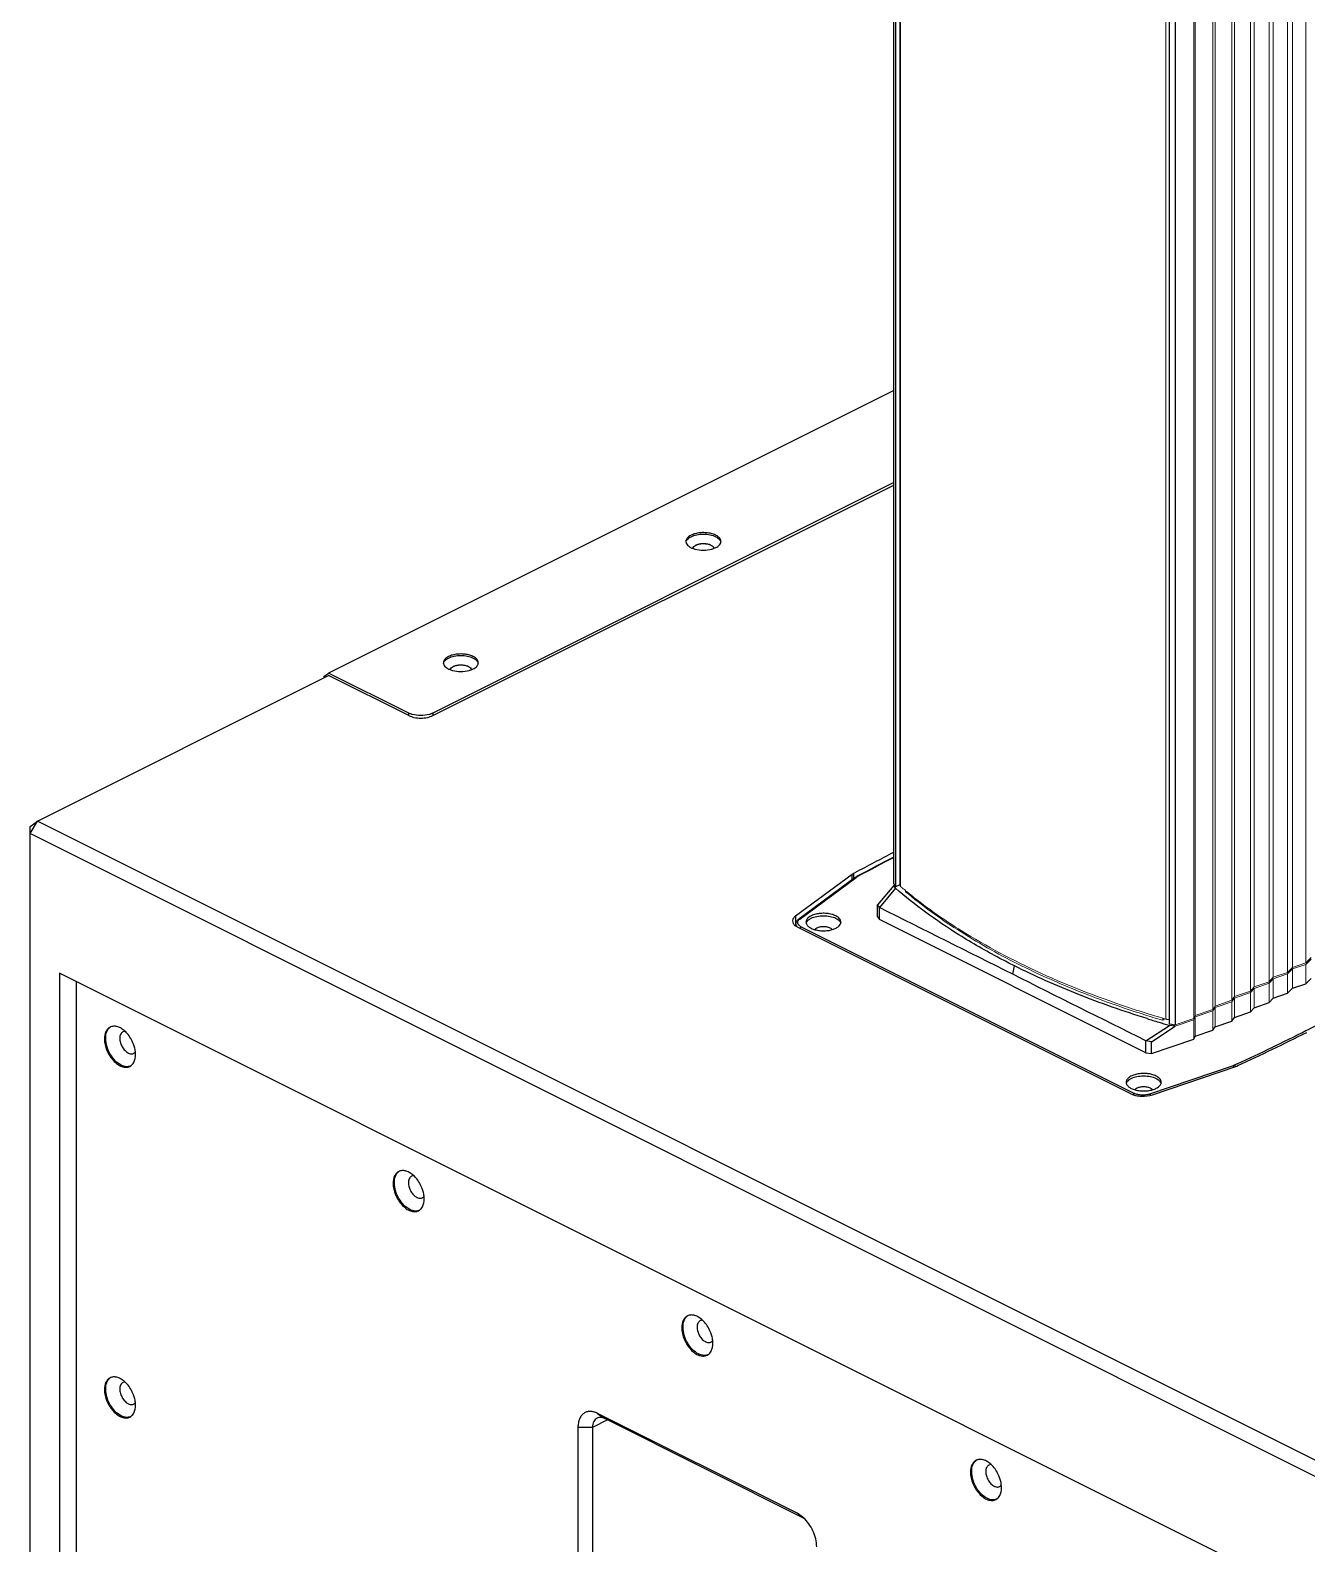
# Model space of a CAD drawing. Header units: millimetres. Extents: x 208114 to 212367, y 170574 to 176275.
# Drawn here: x 211134.8 to 211521.8, y 173654.5 to 174113.2 of the extents above; entities that cross this region are included whole.
import ezdxf

# ---------------------------------------------------------------- set-up
doc = ezdxf.new("R2010")
doc.units = ezdxf.units.MM
doc.header["$LTSCALE"] = 10
doc.layers.add('标注', color=251, linetype='Continuous', lineweight=9)

msp = doc.modelspace()

# ---------------------------------------------------------------- linework, layer by layer
for p, q in [((211396.58, 173854.48), (211396.58, 174493.7)), ((211397.14, 174493.42), (211397.14, 173853.63)), ((211480.22, 173812.09), (211480.22, 174455.22)), ((211481.91, 174454.94), (211481.91, 173811.81)), ((211396.58, 174004.08), (211225.24, 173918.41)), ((211396.58, 173976.13), (211256.86, 173906.27)), ((211256.86, 173905.54), (211396.58, 173975.4)), ((211136.99, 173873.54), (211225.24, 173917.67)), ((211223.77, 173917.34), (211225.24, 173918.41)), ((211223.77, 173917.34), (211223.77, 173916.94)), ((211249.51, 173906.27), (211225.24, 173918.41)), ((211249.51, 173905.54), (211225.24, 173917.67)), ((211249.51, 173905.54), (211249.51, 173906.27)), ((211256.86, 173906.27), (211256.86, 173905.54)), ((211134.78, 173869.74), (211136.99, 173873.54)), ((211134.78, 173871.95), (211136.99, 173873.54)), ((211134.78, 173453.59), (211134.78, 173871.95)), ((211530.45, 173671.9), (211134.78, 173869.74)), ((211532.66, 173675.71), (211136.99, 173873.54)), ((211383.93, 173857.37), (211366.78, 173844.74)), ((211384.92, 173856.45), (211367.76, 173843.82)), ((211368.07, 173843.85), (211385.22, 173856.49)), ((211383.93, 173855.73), (211383.93, 173857.37)), ((211384.73, 173857.85), (211384.44, 173857.69)), ((211384.44, 173856.1), (211384.44, 173857.69)), ((211385.52, 173856.81), (211385.33, 173856.71)), ((211396.58, 173854.03), (211391.7, 173848.17)), ((211397.14, 173853.18), (211392.26, 173847.33)), ((211396.58, 173854.48), (211397.14, 173853.63)), ((211396.58, 173854.03), (211396.78, 173854.17)), ((211397.14, 173853.18), (211396.58, 173854.03)), ((211398.38, 173854.25), (211397.14, 173853.63)), ((211392.26, 173847.33), (211391.7, 173848.17)), ((211391.7, 173844.57), (211391.7, 173848.17)), ((211392.26, 173843.72), (211392.26, 173847.33)), ((211366.78, 173844.74), (211366.78, 173841.83)), ((211366.92, 173842.38), (211366.92, 173841.73)), ((211391.7, 173844.57), (211392.26, 173843.72)), ((211473.02, 173803.34), (211392.26, 173843.72)), ((211468.45, 173790.92), (211367.41, 173841.44)), ((211368.51, 173841.54), (211469.56, 173791.02)), ((211432.64, 173827.14), (211433.18, 173829.66)), ((211521.63, 173638.48), (211143.6, 173827.49)), ((211143.6, 173827.49), (211143.6, 173473.5)), ((211148.75, 173476.24), (211148.75, 173824.92)), ((211517.43, 173822.88), (211521.5, 173824.25)), ((211521.5, 173824.25), (211523.14, 173825.88)), ((211510.41, 173818.53), (211511.66, 173819.91)), ((211511.66, 173819.91), (211515.98, 173821.38)), ((211515.98, 173821.38), (211517.43, 173822.88)), ((211499.1, 173812.93), (211499.93, 173814.06)), ((211499.93, 173814.06), (211504.78, 173815.72)), ((211504.78, 173815.72), (211505.82, 173816.97)), ((211505.82, 173816.97), (211510.41, 173818.53)), ((211473.02, 173806.95), (211480.22, 173811.64)), ((211474.72, 173806.66), (211481.91, 173811.36)), ((211480.22, 173811.64), (211480.1, 173811.68)), ((211480.22, 173812.09), (211481.91, 173811.81)), ((211481.91, 173811.36), (211480.22, 173811.64)), ((211487.98, 173808.33), (211493.37, 173810.16)), ((211493.37, 173810.16), (211493.98, 173811.18)), ((211493.98, 173811.18), (211499.1, 173812.93)), ((211474.72, 173806.66), (211473.02, 173806.95)), ((211473.02, 173803.34), (211473.02, 173806.95)), ((211474.72, 173803.06), (211487.59, 173807.43)), ((211474.72, 173803.06), (211474.72, 173806.66)), ((211487.59, 173807.43), (211487.98, 173808.33)), ((211473.02, 173803.34), (211474.72, 173803.06)), ((211499.45, 173799.38), (211474.17, 173790.8)), ((211475.05, 173790.6), (211500.32, 173799.18)), ((211500.72, 173799.94), (211499.89, 173799.55)), ((211309.76, 173692.04), (211305.26, 173689.78)), ((211367.33, 173663.75), (211306.73, 173694.05)), ((211306.73, 173694.05), (211308.94, 173692.45)), ((211369.43, 173662.2), (211308.94, 173692.45)), ((211305.26, 173689.78), (211300.84, 173689.78)), ((211300.84, 173689.78), (211300.84, 173462.8)), ((211305.26, 173689.78), (211305.26, 173462.8)), ((211369.35, 173662.29), (211367.33, 173663.75))]:
    msp.add_line(p, q)
for centre, radius, start, end in [((211338.87, 173949.84), 7.71, 84.1702, 95.497), ((211342.83, 173958.31), 1.34, 351.8231, 359.9506), ((211265.32, 173913.07), 7.71, 84.1702, 95.497), ((211269.28, 173921.53), 1.34, 351.8231, 359.9506), ((211251.94, 173911.14), 5.44, 243.4688, 246.5173), ((211765.23, 173146.22), 806.96, 117.18304, 118.13308), ((211765.03, 173147.31), 804.63, 117.25257, 118.1422), ((211762.58, 173152.42), 798.85, 117.26897, 118.16028), ((211386.73, 173853.99), 3.06, 124.8889, 126.3732), ((211387.13, 173853.35), 3.82, 118.1572, 119.4178), ((211387.13, 173853.8), 3.3, 118.1566, 119.4118), ((211367.98, 173842.38), 1.06, 180.0846, 190.768), ((211154.93, 174541.33), 818.05, 296.62598, 297.58143), ((211160.13, 173808.87), 2.5, 110.5992, 116.5946), ((211568.44, 174118.69), 319.47, 252.6896, 253.3496), ((211570.01, 174123.94), 324.95, 253.3503, 253.9366), ((211137.18, 174576.72), 857.64, 295.08, 296.62645), ((211132.9, 174587.68), 869.94, 295.02877, 296.55347), ((211165.5, 173804.37), 1.38, 296.5603, 305.9356), ((211247.65, 173765.11), 2.5, 110.6573, 116.5921), ((211253.02, 173760.61), 1.38, 296.5603, 305.9356), ((211335.17, 173721.35), 2.5, 110.6573, 116.5921), ((211340.54, 173716.85), 1.38, 296.5603, 305.9356), ((211160.13, 173702.58), 2.5, 110.5992, 116.5946), ((211165.5, 173698.09), 1.38, 296.5603, 305.9356), ((211422.69, 173677.59), 2.5, 110.6573, 116.5921), ((211428.06, 173673.1), 1.38, 296.5603, 305.9356), ((211362.84, 173655.47), 9.44, 48.0036, 53.0934)]:
    msp.add_arc(centre, radius, start, end)
for points, knots in [([(211344.17, 173958.31), (211344.17, 173958.57), (211343.97, 173959.17), (211343.25, 173959.87), (211342.19, 173960.42), (211340.86, 173960.8), (211339.38, 173960.98), (211337.85, 173960.95), (211336.41, 173960.7), (211335.51, 173960.38), (211335.12, 173960.18)], [0, 0, 0, 0, 0.078276, 0.172681, 0.289055, 0.42492, 0.573256, 0.72486, 0.870003, 1, 1, 1, 1]), ([(211335.12, 173960.18), (211334.89, 173960.07), (211334.47, 173959.82), (211333.97, 173959.36), (211333.64, 173958.85), (211333.56, 173958.48), (211333.56, 173958.31)], [0, 0, 0, 0, 0.302404, 0.56555, 0.793441, 1, 1, 1, 1]), ([(211333.56, 173958.31), (211333.56, 173958.26), (211333.57, 173958.07), (211333.63, 173957.88), (211333.68, 173957.75)], [0, 0, 0, 0, 0.245624, 1, 1, 1, 1]), ([(211333.58, 173958.07), (211333.59, 173958.11), (211333.62, 173958.27), (211333.68, 173958.43), (211333.74, 173958.54)], [0, 0, 0, 0, 0.243272, 1, 1, 1, 1]), ([(211333.68, 173957.75), (211333.86, 173957.33), (211334.45, 173956.77), (211335.4, 173956.27), (211335.99, 173956.07), (211336.3, 173955.98)], [0, 0, 0, 0, 0.427091, 0.696751, 1, 1, 1, 1]), ([(211333.74, 173958.54), (211333.81, 173958.66), (211334.16, 173959.16), (211334.69, 173959.52), (211335.12, 173959.73)], [0, 0, 0, 0, 0.216548, 1, 1, 1, 1]), ([(211335.12, 173959.73), (211335.66, 173960), (211336.9, 173960.39), (211338.87, 173960.57), (211340.83, 173960.39), (211342.08, 173960), (211342.62, 173959.73)], [0, 0, 0, 0, 0.235389, 0.5, 0.764611, 1, 1, 1, 1]), ([(211335.66, 173956.19), (211335.69, 173956.39), (211335.95, 173956.82), (211336.35, 173957.08), (211336.59, 173957.19)], [0, 0, 0, 0, 0.437218, 1, 1, 1, 1]), ([(211336.59, 173957.19), (211336.92, 173957.36), (211337.67, 173957.59), (211338.87, 173957.7), (211340.06, 173957.59), (211340.82, 173957.36), (211341.15, 173957.19)], [0, 0, 0, 0, 0.235404, 0.5, 0.764596, 1, 1, 1, 1]), ([(211338.13, 173957.52), (211337.99, 173957.51), (211337.47, 173957.44), (211336.95, 173957.32), (211336.59, 173957.18)], [0, 0, 0, 0, 0.261584, 1, 1, 1, 1]), ([(211341.05, 173957.22), (211340.94, 173957.26), (211340.48, 173957.39), (211340.01, 173957.48), (211339.65, 173957.51)], [0, 0, 0, 0, 0.23831, 1, 1, 1, 1]), ([(211341.15, 173957.19), (211341.38, 173957.08), (211341.78, 173956.82), (211342.05, 173956.4), (211342.08, 173956.19)], [0, 0, 0, 0, 0.562694, 1, 1, 1, 1]), ([(211341.4, 173955.98), (211341.51, 173956.01), (211341.93, 173956.13), (211342.33, 173956.29), (211342.62, 173956.43)], [0, 0, 0, 0, 0.263295, 1, 1, 1, 1]), ([(211342.62, 173959.73), (211342.81, 173959.63), (211343.44, 173959.28), (211344, 173958.69), (211344.13, 173958.2)], [0, 0, 0, 0, 0.298619, 1, 1, 1, 1]), ([(211342.62, 173956.43), (211342.83, 173956.54), (211343.21, 173956.76), (211343.69, 173957.17), (211344.02, 173957.62), (211344.14, 173957.95), (211344.16, 173958.12)], [0, 0, 0, 0, 0.298476, 0.561996, 0.792641, 1, 1, 1, 1]), ([(211336.3, 173955.98), (211337.13, 173955.76), (211338.85, 173955.55), (211340.57, 173955.75), (211341.4, 173955.98)], [0, 0, 0, 0, 0.499657, 1, 1, 1, 1]), ([(211270.63, 173921.53), (211270.63, 173921.8), (211270.43, 173922.39), (211269.7, 173923.09), (211268.64, 173923.65), (211267.32, 173924.03), (211265.83, 173924.21), (211264.31, 173924.17), (211262.86, 173923.92), (211261.97, 173923.61), (211261.57, 173923.41)], [0, 0, 0, 0, 0.078276, 0.172681, 0.289055, 0.42492, 0.573256, 0.72486, 0.870003, 1, 1, 1, 1]), ([(211261.57, 173923.41), (211261.34, 173923.29), (211260.93, 173923.05), (211260.42, 173922.59), (211260.1, 173922.08), (211260.02, 173921.71), (211260.02, 173921.53)], [0, 0, 0, 0, 0.302404, 0.56555, 0.793441, 1, 1, 1, 1]), ([(211260.02, 173921.53), (211260.02, 173921.49), (211260.03, 173921.3), (211260.08, 173921.11), (211260.14, 173920.98)], [0, 0, 0, 0, 0.245624, 1, 1, 1, 1]), ([(211260.04, 173921.3), (211260.04, 173921.34), (211260.08, 173921.5), (211260.14, 173921.66), (211260.2, 173921.77)], [0, 0, 0, 0, 0.243272, 1, 1, 1, 1]), ([(211260.14, 173920.98), (211260.32, 173920.55), (211260.9, 173920), (211261.85, 173919.5), (211262.44, 173919.3), (211262.76, 173919.21)], [0, 0, 0, 0, 0.427091, 0.696751, 1, 1, 1, 1]), ([(211260.2, 173921.77), (211260.26, 173921.89), (211260.61, 173922.39), (211261.14, 173922.74), (211261.57, 173922.96)], [0, 0, 0, 0, 0.216548, 1, 1, 1, 1]), ([(211261.57, 173922.96), (211262.11, 173923.23), (211263.36, 173923.61), (211265.32, 173923.8), (211267.29, 173923.61), (211268.53, 173923.23), (211269.07, 173922.96)], [0, 0, 0, 0, 0.235389, 0.5, 0.764611, 1, 1, 1, 1]), ([(211262.11, 173919.42), (211262.14, 173919.62), (211262.4, 173920.05), (211262.81, 173920.3), (211263.04, 173920.42)], [0, 0, 0, 0, 0.437218, 1, 1, 1, 1]), ([(211263.04, 173920.42), (211263.37, 173920.59), (211264.13, 173920.82), (211265.32, 173920.93), (211266.52, 173920.82), (211267.27, 173920.59), (211267.6, 173920.42)], [0, 0, 0, 0, 0.235404, 0.5, 0.764596, 1, 1, 1, 1]), ([(211264.58, 173920.75), (211264.45, 173920.73), (211263.92, 173920.67), (211263.41, 173920.54), (211263.04, 173920.41)], [0, 0, 0, 0, 0.261584, 1, 1, 1, 1]), ([(211267.5, 173920.45), (211267.39, 173920.48), (211266.94, 173920.62), (211266.47, 173920.7), (211266.1, 173920.74)], [0, 0, 0, 0, 0.23831, 1, 1, 1, 1]), ([(211267.6, 173920.42), (211267.84, 173920.3), (211268.24, 173920.05), (211268.5, 173919.62), (211268.53, 173919.42)], [0, 0, 0, 0, 0.562694, 1, 1, 1, 1]), ([(211267.85, 173919.2), (211267.96, 173919.23), (211268.38, 173919.36), (211268.79, 173919.51), (211269.07, 173919.66)], [0, 0, 0, 0, 0.263295, 1, 1, 1, 1]), ([(211269.07, 173922.96), (211269.27, 173922.86), (211269.89, 173922.5), (211270.45, 173921.92), (211270.58, 173921.43)], [0, 0, 0, 0, 0.298619, 1, 1, 1, 1]), ([(211269.07, 173919.66), (211269.28, 173919.76), (211269.67, 173919.99), (211270.15, 173920.4), (211270.48, 173920.85), (211270.59, 173921.18), (211270.61, 173921.34)], [0, 0, 0, 0, 0.298476, 0.561996, 0.792641, 1, 1, 1, 1]), ([(211262.76, 173919.21), (211263.58, 173918.98), (211265.31, 173918.78), (211267.03, 173918.98), (211267.85, 173919.2)], [0, 0, 0, 0, 0.499657, 1, 1, 1, 1]), ([(211250.59, 173905.86), (211250.52, 173905.88), (211250.24, 173905.96), (211249.97, 173906.06), (211249.77, 173906.15)], [0, 0, 0, 0, 0.258564, 1, 1, 1, 1]), ([(211255.78, 173905.86), (211254.95, 173905.62), (211253.19, 173905.41), (211251.43, 173905.62), (211250.59, 173905.86)], [0, 0, 0, 0, 0.499999, 1, 1, 1, 1]), ([(211256.35, 173906.05), (211256.3, 173906.03), (211256.12, 173905.96), (211255.93, 173905.9), (211255.78, 173905.86)], [0, 0, 0, 0, 0.244448, 1, 1, 1, 1]), ([(211256.86, 173906.27), (211256.82, 173906.25), (211256.65, 173906.17), (211256.48, 173906.1), (211256.35, 173906.05)], [0, 0, 0, 0, 0.242787, 1, 1, 1, 1]), ([(211249.51, 173905.54), (211250.04, 173905.27), (211251.26, 173904.89), (211253.19, 173904.71), (211255.12, 173904.89), (211256.33, 173905.27), (211256.86, 173905.54)], [0, 0, 0, 0, 0.235396, 0.5, 0.764604, 1, 1, 1, 1]), ([(211384.44, 173857.69), (211384.39, 173857.67), (211384.22, 173857.57), (211384.05, 173857.46), (211383.93, 173857.37)], [0, 0, 0, 0, 0.259842, 1, 1, 1, 1]), ([(211384.98, 173856.5), (211385.05, 173856.55), (211385.14, 173856.61), (211385.23, 173856.66), (211385.26, 173856.67)], [0, 0, 0, 0, 0.745664, 1, 1, 1, 1]), ([(211385.14, 173856.51), (211385.13, 173856.51), (211385.07, 173856.51), (211385.02, 173856.5), (211384.98, 173856.49)], [0, 0, 0, 0, 0.26252, 1, 1, 1, 1]), ([(211385.22, 173856.49), (211385.25, 173856.5), (211385.34, 173856.57), (211385.44, 173856.63), (211385.51, 173856.67)], [0, 0, 0, 0, 0.24178, 1, 1, 1, 1]), ([(211385.33, 173856.71), (211385.36, 173856.73), (211385.45, 173856.75), (211385.53, 173856.73), (211385.58, 173856.71)], [0, 0, 0, 0, 0.465709, 1, 1, 1, 1]), ([(211416.29, 173839.11), (211412.84, 173841.27), (211406.27, 173845.71), (211400.05, 173850.65), (211397.14, 173853.18)], [0, 0, 0, 0, 0.513481, 1, 1, 1, 1]), ([(211366.78, 173844.74), (211366.52, 173844.55), (211366.08, 173844.14), (211365.88, 173843.54), (211365.88, 173843.28)], [0, 0, 0, 0, 0.54736, 1, 1, 1, 1]), ([(211365.88, 173843.28), (211365.88, 173843.01), (211366.09, 173842.4), (211366.55, 173841.99), (211366.82, 173841.79)], [0, 0, 0, 0, 0.450668, 1, 1, 1, 1]), ([(211366.82, 173841.79), (211366.86, 173841.76), (211367.05, 173841.63), (211367.25, 173841.52), (211367.41, 173841.44)], [0, 0, 0, 0, 0.23965, 1, 1, 1, 1]), ([(211366.92, 173842.38), (211366.92, 173842.52), (211366.97, 173842.8), (211367.21, 173843.33), (211367.53, 173843.64), (211367.76, 173843.82)], [0, 0, 0, 0, 0.241383, 0.485, 1, 1, 1, 1]), ([(211367.34, 173841.48), (211367.28, 173841.53), (211367.11, 173841.73), (211366.98, 173841.99), (211366.94, 173842.18)], [0, 0, 0, 0, 0.273696, 1, 1, 1, 1]), ([(211367.54, 173842.41), (211367.52, 173842.45), (211367.46, 173842.61), (211367.44, 173842.78), (211367.45, 173842.91)], [0, 0, 0, 0, 0.259649, 1, 1, 1, 1]), ([(211367.45, 173842.91), (211367.45, 173842.95), (211367.48, 173843.12), (211367.55, 173843.29), (211367.63, 173843.4)], [0, 0, 0, 0, 0.239974, 1, 1, 1, 1]), ([(211368.51, 173841.54), (211368.4, 173841.6), (211368.02, 173841.81), (211367.67, 173842.13), (211367.54, 173842.41)], [0, 0, 0, 0, 0.289902, 1, 1, 1, 1]), ([(211367.63, 173843.4), (211367.64, 173843.42), (211367.72, 173843.53), (211367.8, 173843.62), (211367.87, 173843.69)], [0, 0, 0, 0, 0.238598, 1, 1, 1, 1]), ([(211367.76, 173843.82), (211367.8, 173843.85), (211367.91, 173843.89), (211368.02, 173843.87), (211368.07, 173843.85)], [0, 0, 0, 0, 0.471644, 1, 1, 1, 1]), ([(211367.87, 173843.69), (211367.89, 173843.7), (211367.95, 173843.76), (211368.02, 173843.81), (211368.07, 173843.85)], [0, 0, 0, 0, 0.243063, 1, 1, 1, 1]), ([(211379.02, 173844.82), (211378.63, 173845.01), (211377.73, 173845.33), (211376.29, 173845.58), (211374.76, 173845.62), (211373.28, 173845.44), (211371.96, 173845.06), (211371.03, 173844.57), (211370.48, 173844.1), (211370.19, 173843.73), (211370.01, 173843.34), (211369.97, 173843.07), (211369.97, 173842.94)], [0, 0, 0, 0, 0.129847, 0.274806, 0.426231, 0.574391, 0.710099, 0.826339, 0.876292, 0.921064, 0.961698, 1, 1, 1, 1]), ([(211370.01, 173842.61), (211370.05, 173842.46), (211370.22, 173842.07), (211370.73, 173841.52), (211371.24, 173841.21), (211371.52, 173841.06)], [0, 0, 0, 0, 0.20921, 0.568994, 1, 1, 1, 1]), ([(211370.02, 173842.58), (211370.06, 173842.73), (211370.24, 173843.11), (211370.75, 173843.65), (211371.24, 173843.96), (211371.52, 173844.1)], [0, 0, 0, 0, 0.209653, 0.569957, 1, 1, 1, 1]), ([(211371.52, 173844.1), (211372.06, 173844.37), (211373.31, 173844.75), (211375.27, 173844.94), (211377.24, 173844.75), (211378.48, 173844.37), (211379.02, 173844.1)], [0, 0, 0, 0, 0.235389, 0.5, 0.764611, 1, 1, 1, 1]), ([(211371.52, 173841.06), (211371.9, 173840.88), (211372.73, 173840.58), (211374.08, 173840.32), (211375.52, 173840.26), (211376.94, 173840.39), (211378.05, 173840.65), (211378.84, 173840.97), (211379.71, 173841.41), (211380.37, 173842.01), (211380.53, 173842.58)], [0, 0, 0, 0, 0.126754, 0.267883, 0.415996, 0.562672, 0.699712, 0.762482, 0.820508, 1, 1, 1, 1]), ([(211380.58, 173842.94), (211380.58, 173843.12), (211380.5, 173843.49), (211380.18, 173844), (211379.67, 173844.45), (211379.25, 173844.7), (211379.02, 173844.82)], [0, 0, 0, 0, 0.20658, 0.434478, 0.697541, 1, 1, 1, 1]), ([(211379.02, 173844.1), (211379.22, 173844), (211379.65, 173843.75), (211380.21, 173843.26), (211380.47, 173842.79), (211380.53, 173842.57)], [0, 0, 0, 0, 0.295421, 0.678595, 1, 1, 1, 1]), ([(211368.51, 173841.54), (211368.42, 173841.5), (211368.27, 173841.35), (211368.19, 173841.16), (211368.16, 173841.06)], [0, 0, 0, 0, 0.474661, 1, 1, 1, 1]), ([(211373.25, 173841.11), (211373.19, 173841.08), (211372.96, 173840.96), (211372.74, 173840.79), (211372.62, 173840.64)], [0, 0, 0, 0, 0.276791, 1, 1, 1, 1]), ([(211377.3, 173841.11), (211377, 173841.26), (211376.33, 173841.47), (211375.27, 173841.57), (211374.21, 173841.47), (211373.54, 173841.26), (211373.25, 173841.11)], [0, 0, 0, 0, 0.235399, 0.5, 0.764601, 1, 1, 1, 1]), ([(211377.92, 173840.64), (211377.89, 173840.69), (211377.7, 173840.88), (211377.48, 173841.02), (211377.3, 173841.11)], [0, 0, 0, 0, 0.224293, 1, 1, 1, 1]), ([(211433.18, 173829.66), (211431.7, 173830.4), (211425.96, 173833.35), (211420.35, 173836.56), (211416.29, 173839.11)], [0, 0, 0, 0, 0.256717, 1, 1, 1, 1]), ([(211473.39, 173813.69), (211466.29, 173815.9), (211452.66, 173820.67), (211439.45, 173826.53), (211433.18, 173829.66)], [0, 0, 0, 0, 0.514662, 1, 1, 1, 1]), ([(211159.01, 173811.1), (211158.74, 173810.97), (211158.23, 173810.58), (211157.68, 173809.73), (211157.35, 173808.68), (211157.28, 173807.91), (211157.28, 173807.5)], [0, 0, 0, 0, 0.217172, 0.450372, 0.710451, 1, 1, 1, 1]), ([(211157.65, 173807.69), (211157.65, 173808.37), (211157.82, 173809.65), (211158.57, 173810.74), (211159.03, 173811.07)], [0, 0, 0, 0, 0.54773, 1, 1, 1, 1]), ([(211163.48, 173809.88), (211163.14, 173810.18), (211162.46, 173810.71), (211161.35, 173811.24), (211160.26, 173811.44), (211159.56, 173811.32), (211159.25, 173811.21)], [0, 0, 0, 0, 0.292329, 0.554774, 0.78788, 1, 1, 1, 1]), ([(211162.86, 173809.66), (211162.56, 173809.5), (211162.02, 173808.88), (211161.92, 173808.1), (211161.92, 173807.69)], [0, 0, 0, 0, 0.448376, 1, 1, 1, 1]), ([(211163.55, 173809.8), (211163.49, 173809.81), (211163.25, 173809.8), (211163.02, 173809.73), (211162.86, 173809.66)], [0, 0, 0, 0, 0.259294, 1, 1, 1, 1]), ([(211164.15, 173809.19), (211164.1, 173809.25), (211163.88, 173809.49), (211163.65, 173809.72), (211163.48, 173809.88)], [0, 0, 0, 0, 0.254321, 1, 1, 1, 1]), ([(211157.28, 173807.5), (211157.28, 173806.33), (211157.85, 173803.93), (211159.44, 173801.36), (211161.15, 173799.82), (211162.47, 173799.1), (211163.79, 173798.84), (211164.62, 173799.02), (211164.97, 173799.2)], [0, 0, 0, 0, 0.274451, 0.560714, 0.691891, 0.808261, 0.909278, 1, 1, 1, 1]), ([(211162.36, 173799.57), (211161.69, 173799.9), (211160.41, 173800.9), (211158.93, 173802.89), (211157.93, 173805.21), (211157.65, 173806.88), (211157.65, 173807.69)], [0, 0, 0, 0, 0.229704, 0.488217, 0.753177, 1, 1, 1, 1]), ([(211161.92, 173807.69), (211161.92, 173807.25), (211162.07, 173806.33), (211162.62, 173805.06), (211163.43, 173803.98), (211164.13, 173803.43), (211164.49, 173803.25)], [0, 0, 0, 0, 0.246793, 0.511785, 0.770324, 1, 1, 1, 1]), ([(211166.46, 173804.71), (211166.37, 173805.12), (211165.87, 173806.74), (211164.99, 173808.24), (211164.15, 173809.19)], [0, 0, 0, 0, 0.248966, 1, 1, 1, 1]), ([(211164.49, 173803.25), (211164.57, 173803.21), (211164.88, 173803.07), (211165.23, 173802.99), (211165.48, 173802.99)], [0, 0, 0, 0, 0.268595, 1, 1, 1, 1]), ([(211165.48, 173802.99), (211165.53, 173803), (211165.75, 173803.01), (211165.97, 173803.07), (211166.12, 173803.14)], [0, 0, 0, 0, 0.258265, 1, 1, 1, 1]), ([(211165.79, 173799.85), (211165.94, 173800.02), (211166.52, 173800.9), (211166.7, 173801.99), (211166.7, 173802.8)], [0, 0, 0, 0, 0.223321, 1, 1, 1, 1]), ([(211166.64, 173803.75), (211166.63, 173803.83), (211166.58, 173804.15), (211166.52, 173804.47), (211166.46, 173804.71)], [0, 0, 0, 0, 0.245896, 1, 1, 1, 1]), ([(211166.7, 173802.8), (211166.7, 173802.87), (211166.69, 173803.19), (211166.67, 173803.51), (211166.64, 173803.75)], [0, 0, 0, 0, 0.243962, 1, 1, 1, 1]), ([(211164.5, 173799.13), (211164.33, 173799.11), (211163.59, 173799.08), (211162.86, 173799.32), (211162.36, 173799.57)], [0, 0, 0, 0, 0.230902, 1, 1, 1, 1]), ([(211164.97, 173799.2), (211165.2, 173799.31), (211165.49, 173799.52), (211165.73, 173799.78), (211165.79, 173799.85)], [0, 0, 0, 0, 0.743858, 1, 1, 1, 1]), ([(211476.1, 173796.28), (211475.71, 173796.47), (211474.81, 173796.79), (211473.37, 173797.04), (211471.84, 173797.08), (211470.36, 173796.9), (211469.04, 173796.52), (211468.11, 173796.03), (211467.56, 173795.56), (211467.27, 173795.19), (211467.09, 173794.8), (211467.05, 173794.53), (211467.05, 173794.4)], [0, 0, 0, 0, 0.129847, 0.274806, 0.426231, 0.574391, 0.710099, 0.826339, 0.876292, 0.921064, 0.961698, 1, 1, 1, 1]), ([(211468.6, 173795.55), (211469.14, 173795.83), (211470.39, 173796.21), (211472.35, 173796.4), (211474.32, 173796.21), (211475.56, 173795.83), (211476.1, 173795.55)], [0, 0, 0, 0, 0.235389, 0.5, 0.764611, 1, 1, 1, 1]), ([(211477.66, 173794.4), (211477.66, 173794.58), (211477.58, 173794.95), (211477.26, 173795.46), (211476.75, 173795.91), (211476.33, 173796.16), (211476.1, 173796.28)], [0, 0, 0, 0, 0.20658, 0.434478, 0.697541, 1, 1, 1, 1]), ([(211499.89, 173799.55), (211499.85, 173799.53), (211499.71, 173799.47), (211499.56, 173799.41), (211499.45, 173799.38)], [0, 0, 0, 0, 0.242449, 1, 1, 1, 1]), ([(211499.7, 173798.97), (211499.67, 173799.05), (211499.61, 173799.2), (211499.51, 173799.33), (211499.45, 173799.38)], [0, 0, 0, 0, 0.544439, 1, 1, 1, 1]), ([(211500.2, 173799.14), (211500.19, 173799.18), (211500.13, 173799.31), (211500.04, 173799.44), (211499.96, 173799.51)], [0, 0, 0, 0, 0.261161, 1, 1, 1, 1]), ([(211467.09, 173794.07), (211467.13, 173793.92), (211467.3, 173793.53), (211467.81, 173792.98), (211468.32, 173792.67), (211468.6, 173792.52)], [0, 0, 0, 0, 0.20921, 0.568994, 1, 1, 1, 1]), ([(211467.1, 173794.04), (211467.14, 173794.19), (211467.32, 173794.57), (211467.83, 173795.11), (211468.32, 173795.41), (211468.6, 173795.55)], [0, 0, 0, 0, 0.209653, 0.569957, 1, 1, 1, 1]), ([(211468.6, 173792.52), (211468.98, 173792.34), (211469.81, 173792.04), (211471.16, 173791.78), (211472.6, 173791.72), (211474.02, 173791.85), (211475.13, 173792.11), (211475.92, 173792.43), (211476.79, 173792.87), (211477.45, 173793.47), (211477.61, 173794.04)], [0, 0, 0, 0, 0.126754, 0.267883, 0.415996, 0.562672, 0.699712, 0.762482, 0.820508, 1, 1, 1, 1]), ([(211470.33, 173792.57), (211470.27, 173792.54), (211470.04, 173792.42), (211469.82, 173792.25), (211469.7, 173792.1)], [0, 0, 0, 0, 0.276791, 1, 1, 1, 1]), ([(211474.38, 173792.57), (211474.08, 173792.72), (211473.41, 173792.93), (211472.35, 173793.03), (211471.29, 173792.93), (211470.62, 173792.72), (211470.33, 173792.57)], [0, 0, 0, 0, 0.235399, 0.5, 0.764601, 1, 1, 1, 1]), ([(211475, 173792.1), (211474.97, 173792.15), (211474.79, 173792.34), (211474.56, 173792.48), (211474.38, 173792.57)], [0, 0, 0, 0, 0.224293, 1, 1, 1, 1]), ([(211476.1, 173795.55), (211476.3, 173795.46), (211476.73, 173795.21), (211477.29, 173794.72), (211477.55, 173794.25), (211477.61, 173794.03)], [0, 0, 0, 0, 0.295421, 0.678595, 1, 1, 1, 1]), ([(211468.45, 173790.92), (211468.92, 173790.69), (211469.97, 173790.34), (211472.2, 173790.05), (211473.97, 173790.24), (211475.05, 173790.6)], [0, 0, 0, 0, 0.230348, 0.488909, 1, 1, 1, 1]), ([(211469.23, 173790.6), (211469.24, 173790.65), (211469.31, 173790.81), (211469.44, 173790.96), (211469.56, 173791.02)], [0, 0, 0, 0, 0.267654, 1, 1, 1, 1]), ([(211474.17, 173790.8), (211473.81, 173790.67), (211473.01, 173790.5), (211471.8, 173790.46), (211470.62, 173790.61), (211469.88, 173790.86), (211469.56, 173791.02)], [0, 0, 0, 0, 0.247717, 0.512132, 0.770133, 1, 1, 1, 1]), ([(211474.17, 173790.8), (211474.23, 173790.76), (211474.33, 173790.64), (211474.39, 173790.51), (211474.41, 173790.43)], [0, 0, 0, 0, 0.455206, 1, 1, 1, 1]), ([(211246.53, 173767.34), (211246.26, 173767.21), (211245.75, 173766.82), (211245.2, 173765.97), (211244.87, 173764.92), (211244.8, 173764.15), (211244.8, 173763.74)], [0, 0, 0, 0, 0.21714, 0.450336, 0.710439, 1, 1, 1, 1]), ([(211244.8, 173763.74), (211244.8, 173762.57), (211245.37, 173760.17), (211246.96, 173757.6), (211248.67, 173756.06), (211249.99, 173755.34), (211251.31, 173755.08), (211252.14, 173755.26), (211252.49, 173755.44)], [0, 0, 0, 0, 0.274458, 0.560727, 0.691904, 0.808273, 0.909286, 1, 1, 1, 1]), ([(211245.17, 173763.93), (211245.17, 173764.61), (211245.34, 173765.89), (211246.09, 173766.98), (211246.55, 173767.31)], [0, 0, 0, 0, 0.54773, 1, 1, 1, 1]), ([(211249.88, 173755.81), (211249.21, 173756.14), (211247.93, 173757.14), (211246.45, 173759.13), (211245.45, 173761.45), (211245.17, 173763.12), (211245.17, 173763.93)], [0, 0, 0, 0, 0.229704, 0.488217, 0.753177, 1, 1, 1, 1]), ([(211250.98, 173766.13), (211250.65, 173766.43), (211249.96, 173766.95), (211248.86, 173767.48), (211247.77, 173767.68), (211247.08, 173767.56), (211246.77, 173767.45)], [0, 0, 0, 0, 0.292244, 0.554628, 0.787758, 1, 1, 1, 1]), ([(211250.38, 173765.9), (211250.08, 173765.74), (211249.54, 173765.12), (211249.44, 173764.34), (211249.44, 173763.93)], [0, 0, 0, 0, 0.448376, 1, 1, 1, 1]), ([(211249.44, 173763.93), (211249.44, 173763.49), (211249.59, 173762.57), (211250.14, 173761.3), (211250.95, 173760.22), (211251.64, 173759.67), (211252.01, 173759.49)], [0, 0, 0, 0, 0.246793, 0.511785, 0.770324, 1, 1, 1, 1]), ([(211251.07, 173766.05), (211251.01, 173766.05), (211250.77, 173766.04), (211250.54, 173765.97), (211250.38, 173765.9)], [0, 0, 0, 0, 0.259262, 1, 1, 1, 1]), ([(211251.66, 173765.45), (211251.6, 173765.51), (211251.39, 173765.75), (211251.16, 173765.97), (211250.98, 173766.13)], [0, 0, 0, 0, 0.254355, 1, 1, 1, 1]), ([(211253.98, 173760.95), (211253.89, 173761.36), (211253.39, 173762.99), (211252.5, 173764.49), (211251.66, 173765.45)], [0, 0, 0, 0, 0.24904, 1, 1, 1, 1]), ([(211252.01, 173759.49), (211252.09, 173759.45), (211252.4, 173759.31), (211252.75, 173759.23), (211253, 173759.24)], [0, 0, 0, 0, 0.268595, 1, 1, 1, 1]), ([(211253, 173759.24), (211253.05, 173759.24), (211253.27, 173759.25), (211253.49, 173759.31), (211253.64, 173759.38)], [0, 0, 0, 0, 0.258265, 1, 1, 1, 1]), ([(211253.3, 173756.07), (211253.45, 173756.25), (211254.04, 173757.13), (211254.22, 173758.22), (211254.22, 173759.04)], [0, 0, 0, 0, 0.223181, 1, 1, 1, 1]), ([(211254.16, 173759.99), (211254.15, 173760.07), (211254.1, 173760.39), (211254.04, 173760.71), (211253.98, 173760.95)], [0, 0, 0, 0, 0.245889, 1, 1, 1, 1]), ([(211254.22, 173759.04), (211254.22, 173759.11), (211254.21, 173759.43), (211254.19, 173759.75), (211254.16, 173759.99)], [0, 0, 0, 0, 0.243954, 1, 1, 1, 1]), ([(211252.01, 173755.37), (211251.85, 173755.35), (211251.11, 173755.32), (211250.38, 173755.56), (211249.88, 173755.81)], [0, 0, 0, 0, 0.230902, 1, 1, 1, 1]), ([(211252.49, 173755.44), (211252.72, 173755.55), (211253, 173755.76), (211253.24, 173756.01), (211253.3, 173756.07)], [0, 0, 0, 0, 0.744044, 1, 1, 1, 1]), ([(211334.05, 173723.58), (211333.78, 173723.45), (211333.27, 173723.06), (211332.72, 173722.21), (211332.39, 173721.16), (211332.32, 173720.39), (211332.32, 173719.98)], [0, 0, 0, 0, 0.21714, 0.450336, 0.710439, 1, 1, 1, 1]), ([(211332.69, 173720.17), (211332.69, 173720.85), (211332.86, 173722.13), (211333.61, 173723.22), (211334.07, 173723.56)], [0, 0, 0, 0, 0.54773, 1, 1, 1, 1]), ([(211338.5, 173722.37), (211338.17, 173722.67), (211337.48, 173723.19), (211336.38, 173723.72), (211335.29, 173723.92), (211334.6, 173723.8), (211334.29, 173723.69)], [0, 0, 0, 0, 0.292244, 0.554628, 0.787758, 1, 1, 1, 1]), ([(211339.17, 173721.69), (211339.12, 173721.75), (211338.91, 173721.99), (211338.68, 173722.21), (211338.5, 173722.37)], [0, 0, 0, 0, 0.254355, 1, 1, 1, 1]), ([(211332.32, 173719.98), (211332.32, 173718.81), (211332.89, 173716.41), (211334.48, 173713.84), (211336.19, 173712.3), (211337.51, 173711.58), (211338.83, 173711.32), (211339.66, 173711.5), (211340.01, 173711.68)], [0, 0, 0, 0, 0.274458, 0.560727, 0.691904, 0.808273, 0.909286, 1, 1, 1, 1]), ([(211337.4, 173712.05), (211336.73, 173712.38), (211335.45, 173713.38), (211333.97, 173715.37), (211332.97, 173717.69), (211332.69, 173719.36), (211332.69, 173720.17)], [0, 0, 0, 0, 0.229704, 0.488217, 0.753177, 1, 1, 1, 1]), ([(211337.9, 173722.14), (211337.6, 173721.98), (211337.06, 173721.36), (211336.96, 173720.59), (211336.96, 173720.17)], [0, 0, 0, 0, 0.448376, 1, 1, 1, 1]), ([(211336.96, 173720.17), (211336.96, 173719.73), (211337.11, 173718.81), (211337.66, 173717.54), (211338.46, 173716.46), (211339.16, 173715.91), (211339.53, 173715.73)], [0, 0, 0, 0, 0.246793, 0.511785, 0.770324, 1, 1, 1, 1]), ([(211338.59, 173722.29), (211338.53, 173722.29), (211338.29, 173722.28), (211338.06, 173722.21), (211337.9, 173722.14)], [0, 0, 0, 0, 0.259262, 1, 1, 1, 1]), ([(211341.5, 173717.19), (211341.4, 173717.6), (211340.91, 173719.23), (211340.02, 173720.74), (211339.17, 173721.69)], [0, 0, 0, 0, 0.24904, 1, 1, 1, 1]), ([(211339.53, 173715.73), (211339.61, 173715.69), (211339.92, 173715.55), (211340.27, 173715.47), (211340.52, 173715.48)], [0, 0, 0, 0, 0.268595, 1, 1, 1, 1]), ([(211340.52, 173715.48), (211340.57, 173715.48), (211340.79, 173715.49), (211341.01, 173715.55), (211341.16, 173715.62)], [0, 0, 0, 0, 0.258265, 1, 1, 1, 1]), ([(211340.82, 173712.31), (211340.97, 173712.49), (211341.56, 173713.37), (211341.74, 173714.46), (211341.74, 173715.28)], [0, 0, 0, 0, 0.223181, 1, 1, 1, 1]), ([(211341.68, 173716.23), (211341.67, 173716.31), (211341.62, 173716.63), (211341.56, 173716.95), (211341.5, 173717.19)], [0, 0, 0, 0, 0.245889, 1, 1, 1, 1]), ([(211341.74, 173715.28), (211341.74, 173715.35), (211341.73, 173715.67), (211341.71, 173715.99), (211341.68, 173716.23)], [0, 0, 0, 0, 0.243954, 1, 1, 1, 1]), ([(211339.53, 173711.61), (211339.37, 173711.59), (211338.63, 173711.56), (211337.9, 173711.8), (211337.4, 173712.05)], [0, 0, 0, 0, 0.230902, 1, 1, 1, 1]), ([(211340.01, 173711.68), (211340.24, 173711.79), (211340.52, 173712), (211340.76, 173712.25), (211340.82, 173712.31)], [0, 0, 0, 0, 0.744044, 1, 1, 1, 1]), ([(211159.01, 173704.82), (211158.74, 173704.68), (211158.23, 173704.29), (211157.68, 173703.44), (211157.35, 173702.39), (211157.28, 173701.62), (211157.28, 173701.22)], [0, 0, 0, 0, 0.217172, 0.450372, 0.710451, 1, 1, 1, 1]), ([(211157.65, 173701.4), (211157.65, 173702.09), (211157.82, 173703.36), (211158.57, 173704.45), (211159.03, 173704.79)], [0, 0, 0, 0, 0.54773, 1, 1, 1, 1]), ([(211163.48, 173703.59), (211163.14, 173703.89), (211162.46, 173704.42), (211161.35, 173704.95), (211160.26, 173705.15), (211159.56, 173705.04), (211159.25, 173704.92)], [0, 0, 0, 0, 0.292329, 0.554774, 0.78788, 1, 1, 1, 1]), ([(211157.28, 173701.22), (211157.28, 173700.04), (211157.85, 173697.64), (211159.44, 173695.08), (211161.15, 173693.54), (211162.47, 173692.81), (211163.79, 173692.55), (211164.62, 173692.73), (211164.97, 173692.91)], [0, 0, 0, 0, 0.274458, 0.560727, 0.691904, 0.808273, 0.909286, 1, 1, 1, 1]), ([(211162.36, 173693.28), (211161.69, 173693.62), (211160.41, 173694.62), (211158.93, 173696.6), (211157.93, 173698.92), (211157.65, 173700.59), (211157.65, 173701.4)], [0, 0, 0, 0, 0.229704, 0.488217, 0.753177, 1, 1, 1, 1]), ([(211162.86, 173703.37), (211162.56, 173703.22), (211162.02, 173702.59), (211161.92, 173701.82), (211161.92, 173701.4)], [0, 0, 0, 0, 0.448376, 1, 1, 1, 1]), ([(211161.92, 173701.4), (211161.92, 173700.96), (211162.07, 173700.05), (211162.62, 173698.78), (211163.43, 173697.69), (211164.13, 173697.14), (211164.49, 173696.96)], [0, 0, 0, 0, 0.246793, 0.511785, 0.770324, 1, 1, 1, 1]), ([(211163.55, 173703.52), (211163.49, 173703.52), (211163.25, 173703.51), (211163.02, 173703.45), (211162.86, 173703.37)], [0, 0, 0, 0, 0.259294, 1, 1, 1, 1]), ([(211164.15, 173702.91), (211164.1, 173702.97), (211163.88, 173703.2), (211163.65, 173703.43), (211163.48, 173703.59)], [0, 0, 0, 0, 0.254321, 1, 1, 1, 1]), ([(211166.46, 173698.42), (211166.37, 173698.83), (211165.87, 173700.45), (211164.99, 173701.95), (211164.15, 173702.91)], [0, 0, 0, 0, 0.248966, 1, 1, 1, 1]), ([(211164.49, 173696.96), (211164.57, 173696.92), (211164.88, 173696.78), (211165.23, 173696.71), (211165.48, 173696.71)], [0, 0, 0, 0, 0.268595, 1, 1, 1, 1]), ([(211165.48, 173696.71), (211165.53, 173696.71), (211165.75, 173696.72), (211165.97, 173696.78), (211166.12, 173696.86)], [0, 0, 0, 0, 0.258265, 1, 1, 1, 1]), ([(211165.78, 173693.54), (211165.93, 173693.72), (211166.52, 173694.6), (211166.7, 173695.69), (211166.7, 173696.51)], [0, 0, 0, 0, 0.223181, 1, 1, 1, 1]), ([(211166.64, 173697.46), (211166.63, 173697.54), (211166.58, 173697.86), (211166.52, 173698.18), (211166.46, 173698.42)], [0, 0, 0, 0, 0.245896, 1, 1, 1, 1]), ([(211166.7, 173696.51), (211166.7, 173696.59), (211166.69, 173696.9), (211166.67, 173697.22), (211166.64, 173697.46)], [0, 0, 0, 0, 0.243962, 1, 1, 1, 1]), ([(211164.5, 173692.84), (211164.33, 173692.82), (211163.59, 173692.8), (211162.86, 173693.03), (211162.36, 173693.28)], [0, 0, 0, 0, 0.230902, 1, 1, 1, 1]), ([(211164.97, 173692.91), (211165.2, 173693.02), (211165.48, 173693.23), (211165.72, 173693.48), (211165.78, 173693.54)], [0, 0, 0, 0, 0.744044, 1, 1, 1, 1]), ([(211306.73, 173694.05), (211306.36, 173694.23), (211305.63, 173694.52), (211304.51, 173694.68), (211303.45, 173694.52), (211302.53, 173694.06), (211301.78, 173693.3), (211301.24, 173692.3), (211300.91, 173691.1), (211300.84, 173690.24), (211300.84, 173689.78)], [0, 0, 0, 0, 0.134793, 0.257232, 0.370326, 0.480087, 0.593352, 0.71591, 0.851333, 1, 1, 1, 1]), ([(211306.61, 173692.6), (211306.4, 173692.49), (211306, 173692.19), (211305.57, 173691.53), (211305.31, 173690.7), (211305.26, 173690.1), (211305.26, 173689.78)], [0, 0, 0, 0, 0.217166, 0.450361, 0.71044, 1, 1, 1, 1]), ([(211308.94, 173692.45), (211308.55, 173692.64), (211307.77, 173692.9), (211306.94, 173692.76), (211306.61, 173692.6)], [0, 0, 0, 0, 0.536339, 1, 1, 1, 1]), ([(211421.57, 173679.82), (211421.3, 173679.69), (211420.79, 173679.3), (211420.24, 173678.45), (211419.91, 173677.4), (211419.84, 173676.63), (211419.84, 173676.22)], [0, 0, 0, 0, 0.21714, 0.450336, 0.710439, 1, 1, 1, 1]), ([(211420.21, 173676.41), (211420.21, 173677.09), (211420.38, 173678.37), (211421.13, 173679.46), (211421.59, 173679.8)], [0, 0, 0, 0, 0.54773, 1, 1, 1, 1]), ([(211426.02, 173678.61), (211425.68, 173678.91), (211425, 173679.44), (211423.9, 173679.96), (211422.81, 173680.16), (211422.11, 173680.04), (211421.81, 173679.93)], [0, 0, 0, 0, 0.292244, 0.554628, 0.787758, 1, 1, 1, 1]), ([(211425.42, 173678.38), (211425.12, 173678.23), (211424.58, 173677.6), (211424.48, 173676.83), (211424.48, 173676.41)], [0, 0, 0, 0, 0.448376, 1, 1, 1, 1]), ([(211426.11, 173678.53), (211426.05, 173678.53), (211425.81, 173678.52), (211425.58, 173678.45), (211425.42, 173678.38)], [0, 0, 0, 0, 0.259262, 1, 1, 1, 1]), ([(211426.69, 173677.93), (211426.64, 173677.99), (211426.42, 173678.23), (211426.2, 173678.45), (211426.02, 173678.61)], [0, 0, 0, 0, 0.254355, 1, 1, 1, 1]), ([(211429.02, 173673.43), (211428.92, 173673.84), (211428.43, 173675.47), (211427.54, 173676.98), (211426.69, 173677.93)], [0, 0, 0, 0, 0.24904, 1, 1, 1, 1]), ([(211419.84, 173676.22), (211419.84, 173675.05), (211420.41, 173672.65), (211422, 173670.08), (211423.71, 173668.54), (211425.03, 173667.82), (211426.35, 173667.56), (211427.18, 173667.74), (211427.53, 173667.92)], [0, 0, 0, 0, 0.274458, 0.560727, 0.691904, 0.808273, 0.909286, 1, 1, 1, 1]), ([(211424.92, 173668.29), (211424.25, 173668.62), (211422.97, 173669.62), (211421.49, 173671.61), (211420.49, 173673.93), (211420.21, 173675.6), (211420.21, 173676.41)], [0, 0, 0, 0, 0.229704, 0.488217, 0.753177, 1, 1, 1, 1]), ([(211424.48, 173676.41), (211424.48, 173675.97), (211424.63, 173675.05), (211425.18, 173673.78), (211425.98, 173672.7), (211426.68, 173672.15), (211427.05, 173671.97)], [0, 0, 0, 0, 0.246793, 0.511785, 0.770324, 1, 1, 1, 1]), ([(211427.05, 173671.97), (211427.13, 173671.93), (211427.44, 173671.79), (211427.79, 173671.71), (211428.03, 173671.72)], [0, 0, 0, 0, 0.268595, 1, 1, 1, 1]), ([(211428.03, 173671.72), (211428.09, 173671.72), (211428.31, 173671.73), (211428.53, 173671.79), (211428.68, 173671.86)], [0, 0, 0, 0, 0.258265, 1, 1, 1, 1]), ([(211429.19, 173672.47), (211429.19, 173672.55), (211429.14, 173672.87), (211429.08, 173673.19), (211429.02, 173673.43)], [0, 0, 0, 0, 0.245889, 1, 1, 1, 1]), ([(211429.26, 173671.52), (211429.26, 173671.59), (211429.25, 173671.91), (211429.22, 173672.23), (211429.19, 173672.47)], [0, 0, 0, 0, 0.243954, 1, 1, 1, 1]), ([(211427.05, 173667.85), (211426.89, 173667.83), (211426.15, 173667.8), (211425.42, 173668.04), (211424.92, 173668.29)], [0, 0, 0, 0, 0.230902, 1, 1, 1, 1]), ([(211427.53, 173667.92), (211427.75, 173668.03), (211428.04, 173668.24), (211428.28, 173668.49), (211428.34, 173668.55)], [0, 0, 0, 0, 0.744044, 1, 1, 1, 1]), ([(211428.34, 173668.55), (211428.49, 173668.73), (211429.08, 173669.61), (211429.26, 173670.7), (211429.26, 173671.52)], [0, 0, 0, 0, 0.223181, 1, 1, 1, 1]), ([(211368.51, 173663.01), (211368.41, 173663.09), (211368.04, 173663.36), (211367.64, 173663.59), (211367.33, 173663.75)], [0, 0, 0, 0, 0.259047, 1, 1, 1, 1]), ([(211373.21, 173653.6), (211373.21, 173654.4), (211372.99, 173656.05), (211371.89, 173659.2), (211370.4, 173661.36), (211369.15, 173662.48)], [0, 0, 0, 0, 0.239003, 0.495843, 1, 1, 1, 1])]:
    msp.add_open_spline(points, degree=3, knots=knots)
for points in [[(211384.98, 173856.49), (211384.96, 173856.48), (211384.94, 173856.47), (211384.92, 173856.45)], [(211385.22, 173856.49), (211385.2, 173856.5), (211385.17, 173856.5), (211385.14, 173856.51)], [(211432.64, 173827.14), (211419.18, 173833.87), (211405.72, 173840.6), (211392.26, 173847.33)], [(211369.97, 173842.94), (211369.97, 173842.83), (211369.98, 173842.72), (211370.01, 173842.61)], [(211380.53, 173842.58), (211380.56, 173842.69), (211380.58, 173842.82), (211380.58, 173842.94)], [(211473.02, 173806.95), (211459.56, 173813.68), (211446.1, 173820.41), (211432.64, 173827.14)], [(211166.31, 173803.26), (211166.44, 173803.35), (211166.55, 173803.47), (211166.65, 173803.6)], [(211165.11, 173799.28), (211164.91, 173799.2), (211164.7, 173799.15), (211164.5, 173799.13)], [(211499.96, 173799.51), (211499.93, 173799.52), (211499.91, 173799.54), (211499.89, 173799.55)], [(211500.32, 173799.18), (211500.54, 173799.25), (211500.75, 173799.34), (211500.95, 173799.43)], [(211467.05, 173794.4), (211467.05, 173794.29), (211467.06, 173794.18), (211467.09, 173794.07)], [(211477.61, 173794.04), (211477.64, 173794.15), (211477.66, 173794.28), (211477.66, 173794.4)], [(211253.83, 173759.5), (211253.96, 173759.59), (211254.07, 173759.71), (211254.17, 173759.84)], [(211252.63, 173755.52), (211252.43, 173755.45), (211252.23, 173755.4), (211252.01, 173755.37)], [(211341.35, 173715.74), (211341.48, 173715.83), (211341.59, 173715.95), (211341.69, 173716.08)], [(211340.15, 173711.76), (211339.95, 173711.69), (211339.74, 173711.64), (211339.53, 173711.61)], [(211166.31, 173696.97), (211166.44, 173697.07), (211166.55, 173697.18), (211166.65, 173697.31)], [(211165.11, 173692.99), (211164.91, 173692.92), (211164.71, 173692.87), (211164.5, 173692.84)], [(211428.87, 173671.98), (211429, 173672.07), (211429.11, 173672.19), (211429.21, 173672.32)], [(211427.67, 173668), (211427.47, 173667.93), (211427.26, 173667.88), (211427.05, 173667.85)]]:
    msp.add_open_spline(points, degree=3)
at = {"layer": '标注', "color": 0, "lineweight": 5}
for p, q in [((211398.44, 174492.78), (211398.44, 173854.1)), ((211398.62, 173853.76), (211398.62, 174492.68)), ((211515.98, 174470.82), (211515.98, 173827.68)), ((211517.43, 174472.32), (211517.43, 173829.18)), ((211521.5, 174473.69), (211521.5, 173830.56)), ((211505.82, 174466.41), (211505.82, 173823.27)), ((211510.41, 174467.97), (211510.41, 173824.84)), ((211511.66, 174469.35), (211511.66, 173826.21)), ((211499.1, 174462.37), (211499.1, 173819.23)), ((211499.93, 174463.5), (211499.93, 173820.36)), ((211504.78, 174465.16), (211504.78, 173822.02)), ((211487.59, 174456.87), (211487.59, 173813.73)), ((211487.98, 174457.76), (211487.98, 173814.63)), ((211493.37, 174459.6), (211493.37, 173816.47)), ((211493.98, 174460.62), (211493.98, 173817.48)), ((211479.12, 173813.51), (211479.12, 174455.29)), ((211398.62, 173853.76), (211398.84, 173853.57)), ((211400.11, 173852.5), (211400.29, 173852.35)), ((211400.17, 173852.13), (211400.17, 173852.52)), ((211515.98, 173827.68), (211517.43, 173829.18)), ((211517.43, 173828.73), (211515.98, 173827.23)), ((211517.43, 173829.18), (211521.5, 173830.56)), ((211521.5, 173830.11), (211517.43, 173828.73)), ((211517.43, 173822.88), (211517.43, 173828.73)), ((211521.5, 173830.56), (211523.14, 173832.18)), ((211523.14, 173831.73), (211521.5, 173830.11)), ((211521.5, 173824.25), (211521.5, 173830.11)), ((211504.78, 173822.02), (211505.82, 173823.27)), ((211505.82, 173823.27), (211510.41, 173824.84)), ((211510.41, 173824.39), (211505.82, 173822.82)), ((211510.41, 173824.84), (211511.66, 173826.21)), ((211511.66, 173825.76), (211510.41, 173824.39)), ((211510.41, 173818.53), (211510.41, 173824.39)), ((211511.66, 173826.21), (211515.98, 173827.68)), ((211515.98, 173827.23), (211511.66, 173825.76)), ((211511.66, 173819.91), (211511.66, 173825.76)), ((211515.98, 173821.38), (211515.98, 173827.23)), ((211493.98, 173817.48), (211499.1, 173819.23)), ((211499.1, 173818.78), (211493.98, 173817.03)), ((211499.1, 173819.23), (211499.93, 173820.36)), ((211499.93, 173819.91), (211499.1, 173818.78)), ((211499.1, 173812.93), (211499.1, 173818.78)), ((211499.93, 173820.36), (211504.78, 173822.02)), ((211504.78, 173821.57), (211499.93, 173819.91)), ((211499.93, 173814.06), (211499.93, 173819.91)), ((211505.82, 173822.82), (211504.78, 173821.57)), ((211504.78, 173815.72), (211504.78, 173821.57)), ((211505.82, 173816.97), (211505.82, 173822.82)), ((211487.59, 173813.73), (211487.98, 173814.63)), ((211487.98, 173814.18), (211487.59, 173813.28)), ((211487.98, 173814.63), (211493.37, 173816.47)), ((211493.37, 173816.02), (211487.98, 173814.18)), ((211487.98, 173808.33), (211487.98, 173814.18)), ((211493.37, 173816.47), (211493.98, 173817.48)), ((211493.98, 173817.03), (211493.37, 173816.02)), ((211493.37, 173810.16), (211493.37, 173816.02)), ((211493.98, 173811.18), (211493.98, 173817.03)), ((211478.13, 173813.82), (211478.13, 173813.16)), ((211478.13, 173813.16), (211478.7, 173813.64)), ((211481.91, 173811.81), (211487.59, 173813.73)), ((211487.59, 173813.28), (211481.91, 173811.36)), ((211487.59, 173807.43), (211487.59, 173813.28))]:
    msp.add_line(p, q, dxfattribs=at)
for centre, radius, start, end in [((211485.59, 173955.58), 133.91, 229.6258, 230.3328), ((211566.86, 174113.76), 312.81, 251.8077, 253.2121), ((211566.23, 174109.69), 309.34, 252.0607, 252.295), ((211568.15, 174115.74), 315.69, 252.2966, 253.4314), ((211570.08, 174124.3), 323.83, 253.2046, 253.6866)]:
    msp.add_arc(centre, radius, start, end, dxfattribs=at)
for points, knots in [([(211398.44, 173854.1), (211398.44, 173854.07), (211398.45, 173853.93), (211398.54, 173853.82), (211398.62, 173853.76)], [0, 0, 0, 0, 0.227503, 1, 1, 1, 1]), ([(211400.17, 173852.13), (211405.14, 173847.96), (211416.14, 173840), (211427.97, 173833.37), (211434.28, 173830.21)], [0, 0, 0, 0, 0.478853, 1, 1, 1, 1]), ([(211400.29, 173852.35), (211401.57, 173851.3), (211406.93, 173847.03), (211412.59, 173843.14), (211417, 173840.38)], [0, 0, 0, 0, 0.241365, 1, 1, 1, 1]), ([(211417, 173840.38), (211424.75, 173835.52), (211441.77, 173826.58), (211459.69, 173819.71), (211469.2, 173816.59)], [0, 0, 0, 0, 0.477686, 1, 1, 1, 1]), ([(211434.28, 173830.21), (211440.02, 173827.34), (211452.08, 173821.95), (211464.5, 173817.47), (211470.95, 173815.38)], [0, 0, 0, 0, 0.486264, 1, 1, 1, 1]), ([(211479.12, 173813.51), (211479.21, 173813.48), (211479.57, 173813.4), (211479.95, 173813.4), (211480.22, 173813.45)], [0, 0, 0, 0, 0.239641, 1, 1, 1, 1])]:
    msp.add_open_spline(points, degree=3, knots=knots, dxfattribs=at)

doc.saveas('drawing.dxf')
